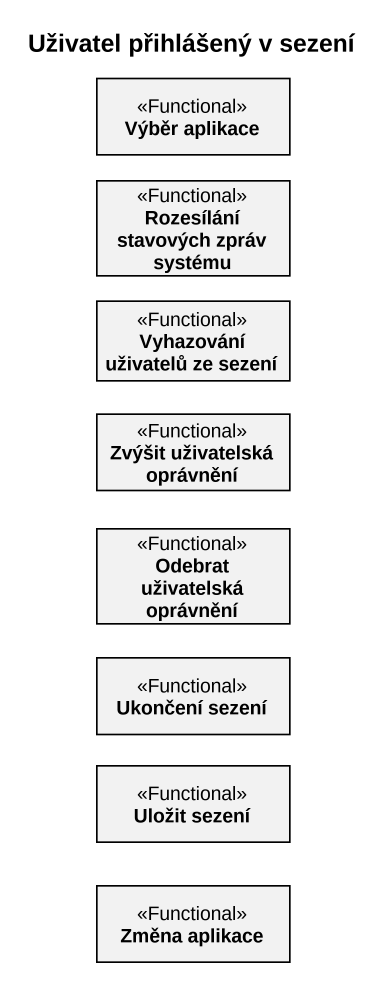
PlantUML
@startuml
title Uživatel přihlášený v sezení
hide circle
hide empty members
class "Výběr aplikace" as Výběr_aplikace <<Functional>>
class "Rozesílání stavových zpráv systému" as Rozesílání_stavových_zpráv <<Functional>>
class "Vyhazování uživatelů ze sezení" as Vyhazování_uživatelů_ze <<Functional>>
class "Zvýšit uživatelská oprávnění" as Zvýšit_uživatelská_oprávnění <<Functional>>
class "Odebrat uživatelská oprávnění" as Odebrat_uživatelská <<Functional>>
class "Ukončení sezení" as Ukončení_sezení <<Functional>>
class "Uložit sezení" as Uložit_sezení <<Functional>>
class "Změna aplikace" as Změna_aplikace <<Functional>>
@enduml
